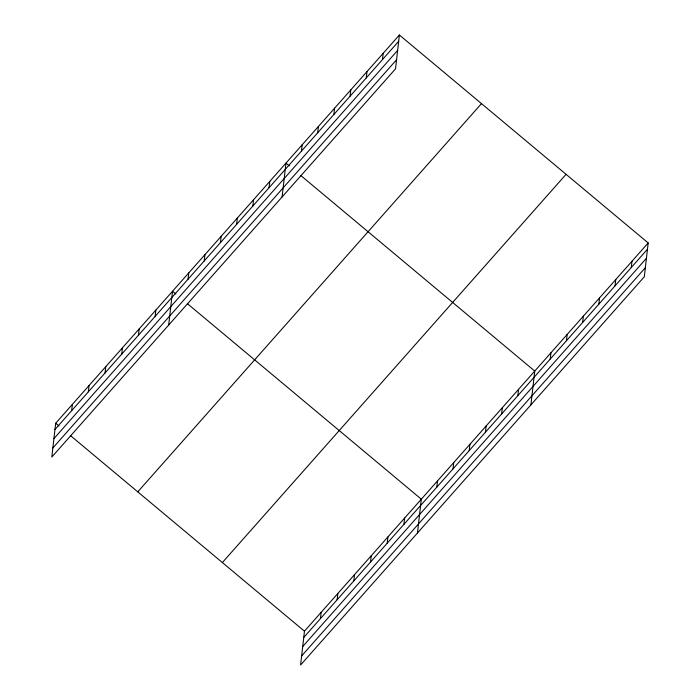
<?xml version="1.0" encoding="UTF-8"?>
<svg xmlns="http://www.w3.org/2000/svg" width="700" height="700" viewBox="0 0 700 700"><rect width="100%" height="100%" fill="white"/><g stroke="black" fill="none" stroke-linecap="round" stroke-linejoin="round"><path stroke-width="1.05" d="M399.394 35L55.676 423.238L51.817 457.056L395.535 68.819L399.394 35L648.183 242.944L644.324 276.762L300.606 665L304.465 631.181L648.183 242.944M71.654 410.672L72.371 404.381M88.349 391.816L89.066 385.525M105.044 372.96L105.761 366.669M121.739 354.104L122.456 347.812M138.434 335.248L139.151 328.947M155.129 316.391L155.846 310.091M168.683 325.054L172.541 291.235L175.822 293.983M188.029 279.23L188.746 272.939M204.225 260.925L204.942 254.634M220.43 242.629L221.148 236.329M236.635 224.324L237.352 218.024M252.84 206.019L253.557 199.727M269.045 187.714L269.762 181.423M282.109 196.936L285.967 163.117L289.249 165.865M301.455 151.112L302.172 144.812M317.66 132.808L318.377 126.516M333.856 114.503L334.574 108.211M350.061 96.206L350.779 89.906M366.266 77.901L366.984 71.601M382.471 59.596L383.189 53.305M320.442 618.616L321.151 612.325M337.129 599.76L337.846 593.469M353.824 580.904L354.541 574.613M370.519 562.048L371.236 555.747M387.214 543.191L387.931 536.891M403.909 524.335L404.626 518.035M417.471 532.997L421.321 499.179L187.32 303.59M436.809 487.174L437.526 480.874M453.014 468.869L453.731 462.577M469.219 450.564L469.936 444.273M485.424 432.267L486.141 425.967M501.629 413.963L502.346 407.662M517.834 395.658L518.551 389.366M530.898 404.88L534.747 371.061L300.746 175.472M550.235 359.056L550.952 352.756M566.44 340.751L567.157 334.46M582.645 322.446L583.363 316.155M598.85 304.15L599.567 297.85M615.055 285.845L615.773 279.545M631.26 267.54L631.977 261.249M54.959 429.537L398.676 41.3M53.926 438.62L397.644 50.383M52.859 447.974L396.576 59.736M137.778 491.855L481.495 103.618M222.364 562.564L566.081 174.317M303.748 637.472L647.465 249.235M302.706 646.555L646.424 258.317M301.639 655.918L645.356 267.68M55.676 423.238L58.957 425.985M70.455 435.592L304.465 631.181"/></g></svg>
